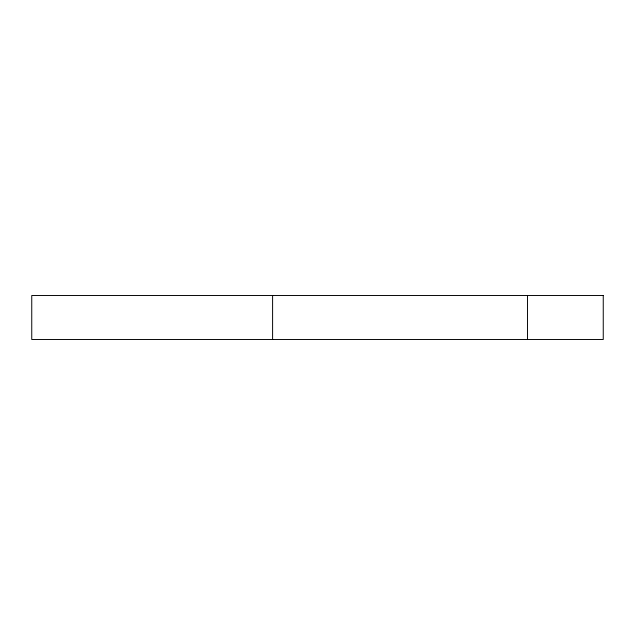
<?xml version="1.0" encoding="UTF-8"?>
<svg xmlns="http://www.w3.org/2000/svg" width="635" height="635" viewBox="0 0 635 635"><rect width="100%" height="100%" fill="white"/><g stroke="black" fill="none" stroke-linecap="round" stroke-linejoin="round"><path stroke-width="0.95" d="M527.487 295.505L527.487 339.495M272.598 295.505L272.598 339.495M603.25 295.505L31.75 295.505L31.75 339.495L603.25 339.495L603.25 295.505"/></g></svg>
